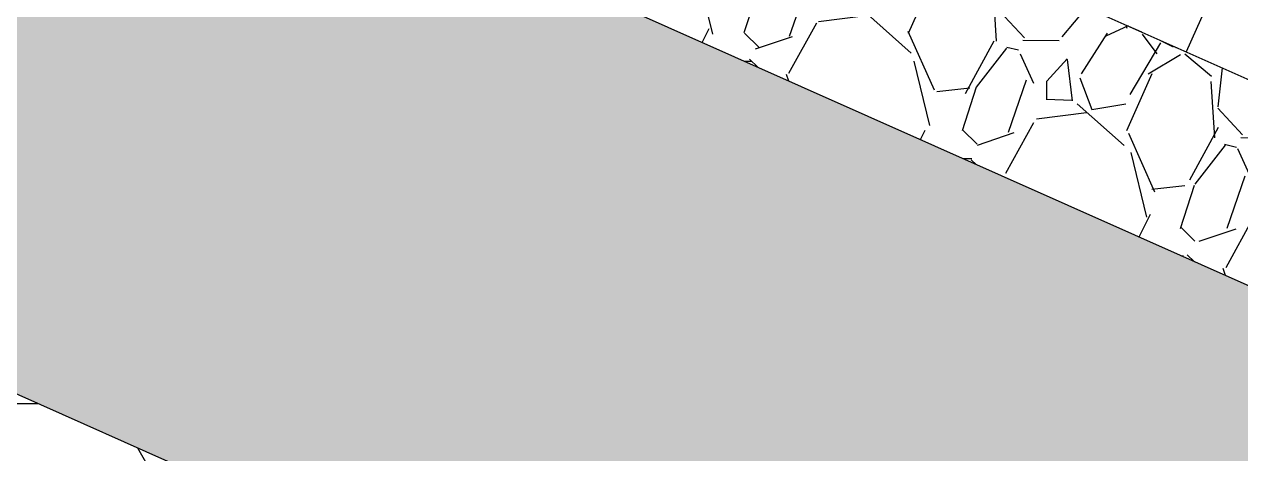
# Model space of a CAD drawing. Header units: millimetres. Extents: x 525387 to 527545, y 2235066 to 2235448.
# Drawn here: x 525554.879 to 525557.464, y 2235276.685 to 2235277.597 of the extents above; entities that cross this region are included whole.
import ezdxf

# ---------------------------------------------------------------- set-up
doc = ezdxf.new("R2010")
doc.units = ezdxf.units.MM
doc.layers.add('auxiliar', color=6, linetype='Continuous')
doc.layers.add('PISOS', color=7, linetype='Continuous')
doc.layers.add('jardin', color=72, linetype='Continuous', lineweight=5)
doc.layers.add('muro', color=5, linetype='Continuous', lineweight=35)

# ---------------------------------------------------------------- blocks, each defined once
blk = doc.blocks.new('CABAÑA 1')
at = {"layer": 'muro', "linetype": 'Continuous', "lineweight": -3}
h = blk.add_hatch(dxfattribs=at)
h.set_pattern_fill('GRAVEL', color=41, scale=0.02)
h.set_pattern_definition([(228.0127875, (-1383.121501471382, -17.36932552279904), (-4.064000000319163, -4.571999999716358), [0.06834428800000002, -6.766096727913001]), (184.969741, (-1383.167221471376, -17.42012552265078), (6.095999997588102, 0.5080000289395848), [0.1172809439999998, -11.61080977870478]), (132.5104471, (-1383.28406147135, -17.43028552271426), (5.080000002145499, -5.587999998049193), [0.08269630400000003, -8.18694455882]), (267.273689, (-1383.482181471365, -17.55728552257642), (0.508000001063945, 10.15999999994663), [0.1068009039999998, -10.57328748514758]), (292.83365418, (-1383.487261471397, -17.66396552277729), (-2.540000000212682, 6.095999999911093), [0.1047267399999998, -10.36796154906878]), (357.2736889999999, (-1383.446621471376, -17.76048552291468), (-10.15999999994663, 0.5080000010639457), [0.1068009039999998, -10.57328748514758]), (37.69424047, (-1383.339941471349, -17.76556552294642), (-6.60399999970718, -5.080000000380084), [0.141238732, -13.9826230628494]), (72.25532837, (-1383.22818147135, -17.67920552287251), (3.556000000955859, 11.17599999969577), [0.133343904, -13.201051320381]), (121.42956562, (-1383.187541471387, -17.55220552301034), (-4.064000000576625, 6.603999999645205), [0.1071626, -10.6091091397424]), (175.2363583, (-1383.243421471387, -17.46076552290469), (5.587999999919906, -0.5080000008778514), [0.1223426559999998, -5.994787389999988]), (222.3974378, (-1383.365341471392, -17.45060552284122), (-6.095999999804933, -5.5880000002128), [0.158215584, -15.6633545024354]), (138.81407483, (-1382.979261471366, -17.56236552260816), (-3.555999999786702, 3.048000000247837), [0.054000908, -5.346113164868801]), (171.4692344, (-1383.019901471387, -17.52680552285165), (6.604000000177932, -1.015999998847469), [0.102736396, -10.170927799408]), (225, (-1383.121501471382, -17.51156552275643), (-7.105427357601003e-17, -0.508000000000048), [0.07184186800000002, -0.6465786216856001]), (203.19859051, (-1383.157061471371, -17.45060552284122), (2.540000000069218, 1.015999999821867), [0.0386882639999999, -3.830124473778794]), (291.80140949, (-1383.19262147136, -17.46584552293643), (-0.5080000001062992, 1.523999999964575), [0.05471312400000002, -2.680950598]), (30.96375653, (-1383.17230147135, -17.51664552278817), (1.524000000037277, 1.015999999944225), [0.08886393199999981, -2.873259630581994]), (161.56505118, (-1383.096101471398, -17.47092552296817), (1.016000000026517, -0.5079999999467508), [0.06425742800000002, -1.5421796233656]), (16.389540334, (-1383.487261471397, -17.46584552293643), (5.08000000000003, 1.524000000000049), [0.09001760000000003, -8.911765334507802]), (70.34617594, (-1383.400901471381, -17.44044552277774), (-2.032000000185863, -5.587999999934083), [0.075519788, -7.476443135640001]), (293.19859051, (-1383.096101471398, -17.36932552279904), (-1.015999999822653, 2.540000000071057), [0.07737601999999981, -3.791436717778793]), (343.6104596700001, (-1383.065621471382, -17.44044552277774), (-5.080000000106459, 1.523999999644572), [0.09001759999999982, -8.911765334507974]), (339.44395478, (-1383.487261471397, -17.78080552304164), (-2.539999999999973, 1.016000000000042), [0.0868070399999998, -4.253546862621189]), (294.7751406, (-1383.405981471355, -17.81128552276641), (-2.540000003023386, 5.587999998625452), [0.072734424, -7.200718676144002]), (66.80140949, (-1383.091021471366, -17.87732552271336), (1.01599999984046, 2.540000000063861), [0.07737602000000002, -3.7914367177788]), (17.35402464, (-1383.06054147135, -17.80620552273467), (-6.603999999868606, -2.032000000426493), [0.08515654800000004, -8.430475196040002]), (69.44395478, (-1383.339941471349, -17.87732552271336), (-1.016000000017692, -2.539999999992927), [0.04340352, -4.296950382621201]), (101.309932474, (-1383.121501471382, -17.87732552271336), (-0.50800000000008, 2.032000000000074), [0.02590292, -2.564398992905201]), (165.963756532, (-1383.126581471355, -17.85192552302033), (1.523999999999903, -0.507999999999973), [0.10472674, -1.9898109178138]), (186.00900596, (-1383.22818147135, -17.82652552286163), (5.079999999973075, 0.5080000002658708), [0.0970533999999998, -9.608272972667375]), (303.69006753, (-1383.17230147135, -17.56236552260816), (-0.5080000000705939, 1.015999999964741), [0.073264776, -1.758355271936]), (353.15722659, (-1383.131661471387, -17.62332552298903), (8.636000000053137, -1.015999999547879), [0.127911352, -12.6632018130062]), (60.9453959, (-1383.00466147135, -17.63856552261859), (-2.032000000055938, -3.555999999968051), [0.05230164800000001, -5.177878463622001]), (90, (-1382.979261471366, -17.5928455227986), (-0.5080000000000001, 0.5080000000000001), [0.03048000000000001, -0.4775200000000001]), (120.25643716, (-1383.238341471355, -17.81128552276641), (2.031999999751434, -3.55600000014196), [0.07057339200000001, -6.986788154640001]), (48.01278749999999, (-1383.273901471344, -17.7503255228512), (4.064000000335069, 4.571999999702042), [0.136688576, -6.697752439913001]), (0, (-1383.182461471355, -17.64872552268207), (0.5080000000000001, 0.5080000000000001), [0.13208, -0.3759200000000001]), (325.3048465, (-1383.050381471345, -17.64872552268207), (5.080000001924307, -3.555999997250916), [0.08032191200000001, -7.951863344828002]), (254.0546040999999, (-1382.984341471398, -17.69444552296773), (-0.5079999999645114, -2.03200000000895), [0.073965816, -3.624330007754401]), (207.64597536, (-1383.00466147135, -17.76556552294642), (-9.652000000354672, -5.079999999326152), [0.1204290199999998, -11.92249288458758]), (175.42607874, (-1383.111341471376, -17.82144552282989), (-6.603999999999767, 0.5079999999998956), [0.127405892, -12.613169291248])])
h.paths.add_polyline_path([(0, 3.899999999906868), (0, 1.399999999906868), (0.4000000000232831, 1.399999999906868), (0.4000000000232831, 3.899999999906868)])
for p, q in [((0, 3.899999999906868), (0, 1.399999999906868)), ((0.4000000000232831, 3.899999999906868), (0.4000000000232831, 1.399999999906868))]:
    blk.add_line(p, q, dxfattribs=at)
at = {"layer": 'muro', "color": 3, "linetype": 'Continuous', "lineweight": -3}
blk.add_line((1.25, 2.5), (0.4000000000232831, 2.5), dxfattribs=at)

msp = doc.modelspace()

# ---------------------------------------------------------------- hatches: boundary and pattern name
at = {"layer": 'jardin'}
h = msp.add_hatch(dxfattribs=at)
h.set_pattern_fill('GRASS', color=72, scale=0.025)
h.set_pattern_definition([(90, (194.1935024295235, -22.17156315827742), (-0.449012806, 0.449012806), [0.1190625, -0.778963112]), (45, (194.1935024295235, -22.17156315827742), (-0.4490128060534577, 0.4490128060534577), [0.1190625, -0.5159375]), (135, (194.1935024295235, -22.17156315827742), (-0.4490128060534577, -0.4490128060534576), [0.1190625, -0.5159375])])
edge = h.paths.add_edge_path()
edge.add_line((525532.9685651099, 2235265.018777107), (525533.3434039074, 2235265.946524886))
edge.add_line((525533.3434039074, 2235265.946524886), (525531.9062651811, 2235266.527166621))
edge.add_line((525531.9062651811, 2235266.527166621), (525534.1539047417, 2235272.090269749))
edge.add_line((525534.1539047417, 2235272.090269749), (525536.193709222, 2235271.266135243))
edge.add_line((525536.193709222, 2235271.266135243), (525536.562877167, 2235272.179857971))
edge.add_line((525536.562877167, 2235272.179857971), (525545.1662853189, 2235268.821973717))
edge.add_line((525545.1662853189, 2235268.821973717), (525547.3497467478, 2235274.82330218))
edge.add_line((525547.3497467478, 2235274.82330218), (525544.7313748535, 2235273.015255336))
edge.add_line((525544.7313748535, 2235273.015255336), (525543.2781960585, 2235272.639106617))
edge.add_line((525543.2781960585, 2235272.639106617), (525541.1485370866, 2235273.090486108))
edge.add_line((525541.1485370866, 2235273.090486108), (525539.9398361517, 2235273.743141092))
edge.add_line((525539.9398361517, 2235273.743141092), (525538.2110542965, 2235276.000038548))
edge.add_line((525538.2110542965, 2235276.000038548), (525537.3736256876, 2235277.555641114))
edge.add_line((525537.3736256876, 2235277.555641114), (525537.8291464725, 2235279.042329289))
edge.add_line((525537.8291464725, 2235279.042329289), (525538.5619413613, 2235280.955201727))
edge.add_line((525538.5619413613, 2235280.955201727), (525539.6831508342, 2235281.758453705))
edge.add_line((525539.6831508342, 2235281.758453705), (525542.1579888097, 2235281.527801211))
edge.add_line((525542.1579888097, 2235281.527801211), (525543.0625858817, 2235281.397905624))
edge.add_line((525543.0625858817, 2235281.397905624), (525544.237610196, 2235281.544910648))
edge.add_line((525544.237610196, 2235281.544910648), (525545.2389396823, 2235280.937943125))
edge.add_line((525545.2389396823, 2235280.937943125), (525545.3998439282, 2235280.590086101))
edge.add_line((525545.3998439282, 2235280.590086101), (525546.3509289569, 2235280.368002899))
edge.add_line((525546.3509289569, 2235280.368002899), (525547.600497491, 2235279.717446517))
edge.add_line((525547.600497491, 2235279.717446517), (525548.5040015223, 2235277.995816217))
edge.add_line((525548.5040015223, 2235277.995816217), (525549.4494635365, 2235280.59445525))
edge.add_line((525549.4494635365, 2235280.59445525), (525547.0341694856, 2235282.223591658))
edge.add_arc((525553.4010597232, 2235290.10956279), 10.13537527618222, 170.284472681075, 231.0836617792268, ccw=False)
edge.add_line((525543.4110483121, 2235291.819973266), (525550.0208712292, 2235308.245539475))
edge.add_arc((525555.8299656212, 2235305.755869185), 6.320129413924658, 80.38193008596693, 156.8009227968103, ccw=False)
edge.add_line((525556.8859309562, 2235311.987159021), (525568.065963876, 2235310.309437103))
edge.add_line((525568.065963876, 2235310.309437103), (525571.100602373, 2235308.445894439))
edge.add_line((525571.100602373, 2235308.445894439), (525574.6095270728, 2235309.283263758))
edge.add_line((525574.6095270728, 2235309.283263758), (525591.9766387951, 2235306.280143735))
edge.add_line((525591.9766387951, 2235306.280143735), (525597.5764745408, 2235303.843793575))
edge.add_line((525597.5764745408, 2235303.843793575), (525606.9181822436, 2235297.037171795))
edge.add_line((525606.9181822436, 2235297.037171795), (525607.4802795019, 2235296.512781397))
edge.add_line((525607.4802795019, 2235296.512781397), (525607.7313576707, 2235296.885019429))
edge.add_line((525607.7313576707, 2235296.885019429), (525605.0168321515, 2235299.331365688))
edge.add_line((525605.0168321515, 2235299.331365688), (525606.1571826885, 2235308.315870588))
edge.add_line((525606.1571826885, 2235308.315870588), (525587.9557378056, 2235310.626073285))
edge.add_line((525587.9557378056, 2235310.626073285), (525576.383262146, 2235312.094899778))
edge.add_line((525576.383262146, 2235312.094899778), (525549.9333449753, 2235316.064083598))
edge.add_line((525549.9333449753, 2235316.064083598), (525525.9451853664, 2235256.452939874))
edge.add_line((525525.9451853664, 2235256.452939874), (525533.2269897189, 2235254.979274598))
edge.add_arc((525533.8274825849, 2235265.506826035), 10.54466362321378, 266.7353789843571, 327.767703411439)
edge.add_arc((525538.862284269, 2235264.345332306), 5.916612411177084, 311.0411354373542, 382.0561272641166)
edge.add_line((525544.3458979388, 2235266.567107169), (525544.7558909323, 2235267.693988821))
edge.add_line((525544.7558909323, 2235267.693988821), (525540.3056363409, 2235269.430909766))
edge.add_line((525540.3056363409, 2235269.430909766), (525538.1183970077, 2235264.017302446))
edge.add_line((525538.1183970077, 2235264.017302446), (525535.220947462, 2235265.18794805))
edge.add_line((525535.220947462, 2235265.18794805), (525534.8463408679, 2235264.260764197))
edge.add_line((525534.8463408679, 2235264.260764197), (525534.1128909915, 2235263.949433194))
edge.add_arc((525532.2472092394, 2235263.099885316), 2.049999999645656, -100.03482796230941, 24.482393480616622, ccw=False)
edge.add_line((525531.890003354, 2235261.081246181), (525531.4886372016, 2235260.087830096))
edge.add_arc((525530.6343550509, 2235259.107931118), 1.299999999730877, -272.9178751744206, 48.917875213800016, ccw=False)
edge.add_line((525530.7005309252, 2235260.4062457), (525531.1018970774, 2235261.399661786))
edge.add_arc((525532.2472092387, 2235263.099885316), 2.049999999851757, 69.39759662553149, 236.0348279646576, ccw=False)
h.paths.add_polyline_path([(525537.1375270657, 2235274.936899961), (525536.4819655273, 2235273.314328216), (525534.905752974, 2235273.951159425), (525535.5613145124, 2235275.573731171)], flags=16)
h = msp.add_hatch(dxfattribs=at)
h.set_pattern_fill('GRASS', color=72, scale=0.025)
h.set_pattern_definition([(90, (-1981.939004174666, -211.1523106675595), (-0.449012806, 0.449012806), [0.1190625, -0.778963112]), (45, (-1981.939004174666, -211.1523106675595), (-0.4490128060534577, 0.4490128060534577), [0.1190625, -0.5159375]), (135, (-1981.939004174666, -211.1523106675595), (-0.4490128060534577, -0.4490128060534576), [0.1190625, -0.5159375])])
edge = h.paths.add_edge_path()
edge.add_line((525556.3404676487, 2235290.662753419), (525552.9692696988, 2235282.956774575))
edge.add_line((525552.9692696988, 2235282.956774575), (525551.6543887777, 2235279.342773342))
edge.add_line((525551.6543887777, 2235279.342773342), (525553.6803570002, 2235277.338111192))
edge.add_line((525553.6803570002, 2235277.338111192), (525560.9604774965, 2235274.096792716))
edge.add_line((525560.9604774965, 2235274.096792716), (525562.2111926738, 2235276.905944997))
edge.add_line((525562.2111926738, 2235276.905944997), (525560.201392668, 2235277.800765611))
edge.add_line((525560.201392668, 2235277.800765611), (525559.4692935788, 2235276.156444134))
edge.add_line((525559.4692935788, 2235276.156444134), (525553.5769253768, 2235278.779895482))
edge.add_line((525553.5769253768, 2235278.779895482), (525556.505429207, 2235285.357422777))
edge.add_line((525556.505429207, 2235285.357422777), (525562.397797409, 2235282.733971429))
edge.add_line((525562.397797409, 2235282.733971429), (525563.2656198685, 2235282.347591976))
edge.add_line((525563.2656198685, 2235282.347591976), (525564.4075974136, 2235281.839150815))
edge.add_line((525564.4075974136, 2235281.839150815), (525564.9124132531, 2235282.972985753))
edge.add_line((525564.9124132531, 2235282.972985753), (525566.0194703336, 2235285.459476667))
edge.add_line((525566.0194703336, 2235285.459476667), (525566.6649589147, 2235286.909267758))
edge.add_line((525566.6649589147, 2235286.909267758), (525565.7514134581, 2235287.316004401))
edge.add_line((525565.7514134581, 2235287.316004401), (525565.0192875004, 2235285.671622577))
edge.add_line((525565.0192875004, 2235285.671622577), (525559.1269192984, 2235288.295073925))
edge.add_line((525559.1269192984, 2235288.295073925), (525562.0554231287, 2235294.87260122))
edge.add_line((525562.0554231287, 2235294.87260122), (525567.9477913306, 2235292.249149872))
edge.add_line((525567.9477913306, 2235292.249149872), (525568.1670172199, 2235292.151544217))
edge.add_line((525568.1670172199, 2235292.151544217), (525568.861336788, 2235291.842413229))
edge.add_line((525568.861336788, 2235291.842413229), (525569.3189103905, 2235292.870140367))
edge.add_line((525569.3189103905, 2235292.870140367), (525560.6586839228, 2235296.725921612))
edge.add_line((525560.6586839228, 2235296.725921612), (525562.6923671396, 2235301.293648902))
edge.add_line((525562.6923671396, 2235301.293648902), (525566.3465489685, 2235299.666702328))
edge.add_line((525566.3465489685, 2235299.666702328), (525564.9229707177, 2235296.469293226))
edge.add_line((525564.9229707177, 2235296.469293226), (525572.364569711, 2235293.15607989))
edge.add_line((525572.364569711, 2235293.15607989), (525574.1301672953, 2235292.369985199))
edge.add_line((525574.1301672953, 2235292.369985199), (525575.394068495, 2235295.208753771))
edge.add_line((525575.394068495, 2235295.208753771), (525574.297813946, 2235295.696837743))
edge.add_line((525574.297813946, 2235295.696837743), (525573.5656879884, 2235294.052455919))
edge.add_line((525573.5656879884, 2235294.052455919), (525567.6733197864, 2235296.675907267))
edge.add_line((525567.6733197864, 2235296.675907267), (525570.6018236167, 2235303.253434562))
edge.add_line((525570.6018236167, 2235303.253434562), (525576.4941918186, 2235300.629983214))
edge.add_line((525576.4941918186, 2235300.629983214), (525578.2470913361, 2235299.649873321))
edge.add_line((525578.2470913361, 2235299.649873321), (525578.9779277021, 2235299.324484007))
edge.add_line((525578.9779277021, 2235299.324484007), (525577.9330706495, 2235304.24574164))
edge.add_line((525577.9330706495, 2235304.24574164), (525574.7510732597, 2235304.795972457))
edge.add_line((525574.7510732597, 2235304.795972457), (525572.463281782, 2235306.200883463))
edge.add_line((525572.463281782, 2235306.200883463), (525561.6231450074, 2235303.613994678))
edge.add_line((525561.6231450074, 2235303.613994678), (525557.5238529552, 2235298.106815861))
edge.add_arc((525539.4018434605, 2235297.171585467), 18.14612586797001, -21.019759994398385, 2.9542672469742115, ccw=False)
at = {"layer": 'PISOS'}
h = msp.add_hatch(dxfattribs=at)
h.set_pattern_fill('HONEY', color=9, scale=0.09)
h.set_pattern_definition([(0, (-1162.335340439691, -220.8491303082556), (0.428625, 0.24746675805), [0.2857499999999999, -0.5714999999999999]), (120, (-1162.335340439691, -220.8491303082556), (-0.4286249990634771, 0.2474667596721052), [0.2857499999999993, -0.5714999999999986]), (59.99999999999999, (-1162.335340439691, -220.8491303082556), (9.36522819294794e-10, 0.494933517722105), [-0.5714999999999999, 0.2857499999999999])])
h.paths.add_polyline_path([(525560.9604774964, 2235274.096792716), (525553.6977911066, 2235277.330349028), (525552.2334911879, 2235278.772450134), (525551.5508936971, 2235277.760457737), (525552.9743446858, 2235276.32262889), (525560.4723935247, 2235273.000538166)])

# ---------------------------------------------------------------- linework, layer by layer
at = {"layer": 'auxiliar'}
msp.add_line((525560.9604774964, 2235274.096792716), (525553.6977911066, 2235277.330349028), dxfattribs=at)

# ---------------------------------------------------------------- block references
at = {"layer": 'auxiliar', "rotation": 66}
msp.add_blockref('CABAÑA 1', (525559.4692935788, 2235276.156444134), dxfattribs=at)

doc.saveas('drawing.dxf')
